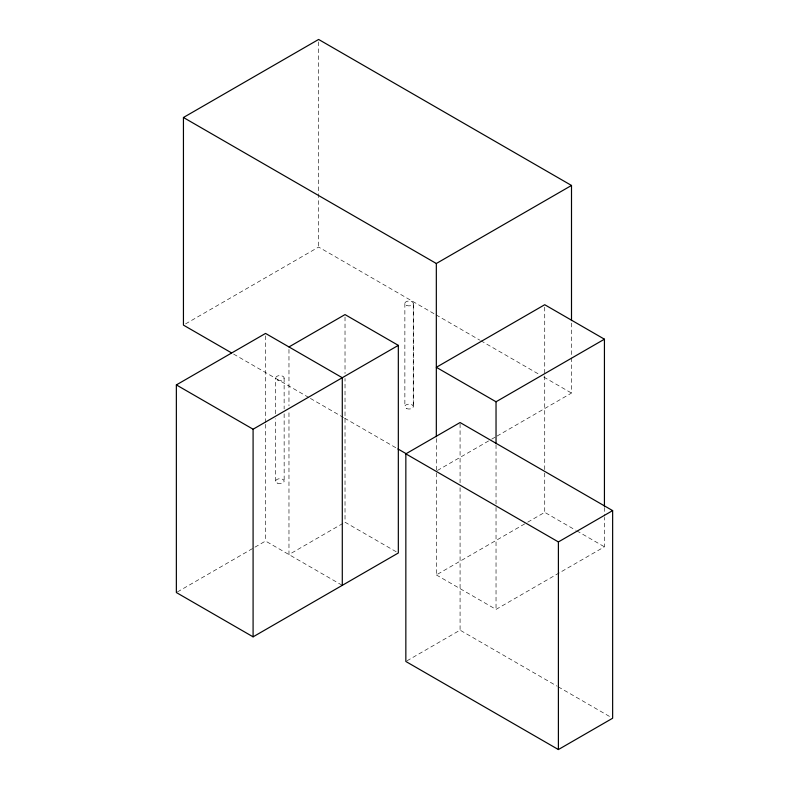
<?xml version="1.0" encoding="UTF-8"?>
<svg xmlns="http://www.w3.org/2000/svg" width="789" height="789" viewBox="0 0 789 789"><rect width="100%" height="100%" fill="white"/><g stroke="black" fill="none" stroke-linecap="round" stroke-linejoin="round"><path stroke-width="0.59" stroke-dasharray="3.94 2.96" d="M275.677 481.162L275.696 418.712M275.696 413.811L275.706 378.306M413.258 406.098L413.288 303.065M185.573 323.884L318.618 247.065L434.926 314.219M177.426 591.928L253.871 547.793M254.936 547.171L265.548 541.047L342.288 585.349M342.899 523.432L288.971 554.568L288.971 410.832M437.392 470.5L490.61 439.779M491.675 439.157L495.936 436.702M497.001 436.09L571.502 393.07L571.502 357.447M436.327 472.956L436.327 574.925L526.658 522.772M527.723 522.16L544.726 512.337L575.654 530.188M406.907 660.857L460.076 630.155L557.162 686.203M436.327 574.925L496.034 609.394L604.433 546.816L604.433 517.328M435.992 314.831L479.742 340.089M480.807 340.71L539.489 374.588M543.759 377.053L571.502 393.07M576.72 530.81L604.433 546.816M233.593 354.064L309.347 397.804M310.422 398.425L343.491 417.519M344.566 418.14L396.847 448.32M396.196 551.758L345.02 522.21L345.02 378.473M558.227 686.824L610.499 717.004M413.288 303.834L413.337 406.582M284.129 378.306L284.139 408.919M284.139 413.811L284.158 481.162M604.433 507.505L604.433 516.105M571.502 323.046L571.502 356.214M544.726 307.177L544.726 374.745M544.726 375.978L544.726 471.802M544.726 473.025L544.726 512.337M496.034 444.779L496.034 506.203M496.034 507.435L496.034 609.394M460.076 423.762L460.076 482.73M460.076 487.651L460.076 630.155M436.327 438.556L436.327 471.733M404.865 303.449L404.865 406.582M345.02 317.04L345.02 373.552M318.618 41.906L318.618 247.065M288.971 349.399L288.971 405.911M265.548 335.877L265.548 423.111M265.548 424.334L265.548 541.047M277.432 483.144A4.241 2.446 0 0 0 284.129 481.418A4.241 2.446 0 0 0 278.192 478.933A4.241 2.446 0 0 0 277.432 483.144M277.639 380.091A4.241 2.446 0 0 0 284.148 378.138A4.241 2.446 0 0 0 277.965 375.86A4.241 2.446 0 0 0 277.639 380.091M406.611 408.564A4.241 2.446 0 0 0 413.318 406.828A4.241 2.446 0 0 0 407.371 404.343A4.241 2.446 0 0 0 406.611 408.564M406.808 305.501A4.241 2.446 0 0 0 413.337 303.568A4.241 2.446 0 0 0 407.163 301.27A4.241 2.446 0 0 0 406.808 305.501"/><path stroke-width="1.18" d="M231.453 352.831L183.442 325.117L183.442 117.492L318.618 39.45L571.502 185.454L571.502 320.59M288.971 346.943L345.02 314.584L398.327 345.365L398.327 552.99L253.091 636.841L176.361 592.539L176.361 384.914L265.548 333.422L342.288 377.724L342.288 585.349M183.442 117.492L436.327 263.496L571.502 185.454M176.361 384.914L253.091 429.216L398.327 345.365M405.842 453.853L460.076 422.539L612.639 510.611L612.639 718.237L558.395 749.55L405.842 661.478L405.842 453.853L558.395 541.935L612.639 510.611M604.433 339.191L544.726 304.722L436.327 367.309L496.034 401.779L604.433 339.191L604.433 506.272M397.912 448.941L406.453 453.862M558.395 541.935L558.395 749.55M496.034 401.779L496.034 443.546M436.327 263.496L436.327 436.721M253.091 429.216L253.091 636.841"/></g></svg>
